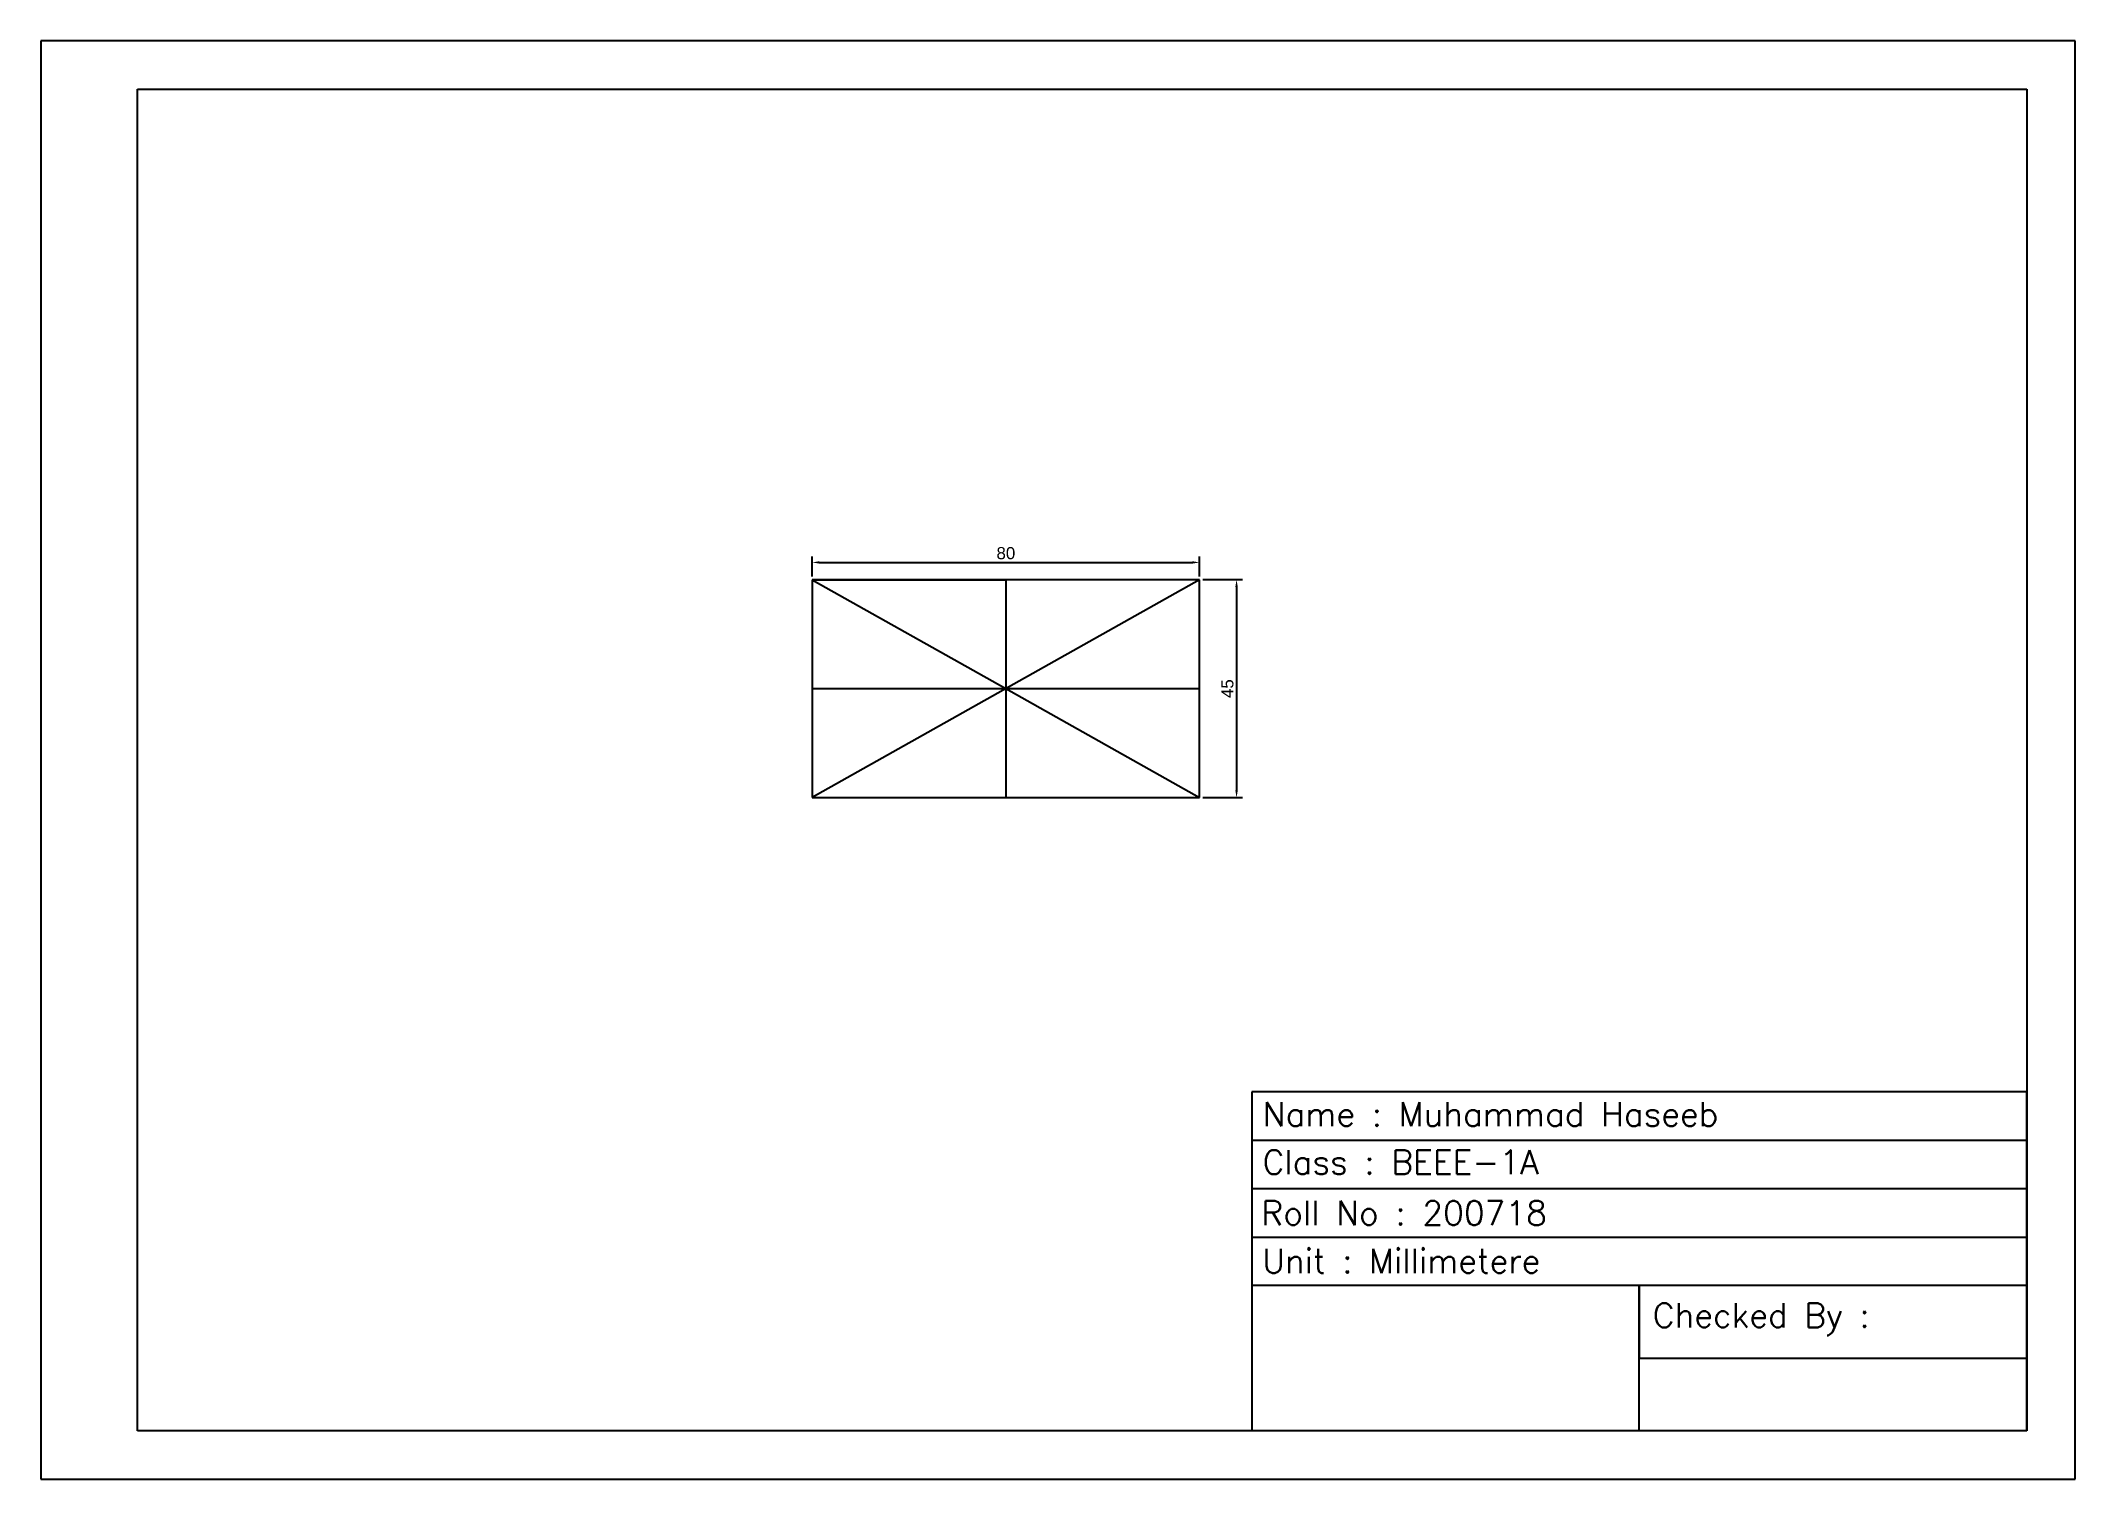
# Model space of a CAD drawing. Header units: millimetres. Extents: x 0 to 1275, y 0 to 1714.
# Drawn here: x 0 to 420, y 0 to 297 of the extents above; entities outside this region: 2.
import ezdxf

# ---------------------------------------------------------------- set-up
doc = ezdxf.new("R2010")
doc.units = ezdxf.units.MM
doc.styles.add('Simplex_100', font='simplex.shx', dxfattribs={"height": 100})
doc.styles.get("Standard").update_dxf_attribs({"font": 'arial.ttf'})
doc.dimstyles.new('Mech-2.5', dxfattribs={"dimtxt": 2.5, "dimasz": 1.5, "dimexe": 1.25, "dimexo": 0.625, "dimtad": 1, "dimtxsty": 'Standard', "dimcen": 2.5, "dimadec": 0, "dimazin": 0, "dimtfac": 1, "dimtmove": 0, "dimatfit": 3, "dimfxl": 1, "dimarcsym": 0})

# ---------------------------------------------------------------- blocks, each defined once
blk = doc.blocks.new('*D15')
at = {"color": 0, "lineweight": -2, "transparency": 16777216}
for p, q in [((159.24, 186.35), (159.24, 190.54)), ((160.74, 189.29), (237.74, 189.29)), ((239.24, 186.35), (239.24, 190.54))]:
    blk.add_line(p, q, dxfattribs=at)
at = {"color": 0, "transparency": 16777216}
for points in [[(160.74, 189.54), (160.74, 189.04), (159.24, 189.29)], [(237.74, 189.54), (237.74, 189.04), (239.24, 189.29)]]:
    blk.add_solid(points, dxfattribs=at)
at = {"layer": 'Defpoints', "color": 0, "transparency": 16777216}
for p in [(239.24, 189.29), (159.24, 185.73), (239.24, 185.73)]:
    blk.add_point(p, dxfattribs=at)
at = {"color": 0, "transparency": 16777216, "insert": (199.24, 191.19), "char_height": 2.5, "attachment_point": 5}
blk.add_mtext('80', dxfattribs=at)
blk = doc.blocks.new('*D16')
at = {"color": 0, "lineweight": -2, "transparency": 16777216}
for p, q in [((239.87, 185.73), (248.11, 185.73)), ((246.86, 184.23), (246.86, 142.23)), ((239.87, 140.73), (248.11, 140.73))]:
    blk.add_line(p, q, dxfattribs=at)
at = {"color": 0, "transparency": 16777216}
for points in [[(246.61, 184.23), (247.11, 184.23), (246.86, 185.73)], [(246.61, 142.23), (247.11, 142.23), (246.86, 140.73)]]:
    blk.add_solid(points, dxfattribs=at)
at = {"layer": 'Defpoints', "color": 0, "transparency": 16777216}
for p in [(239.24, 185.73), (239.24, 140.73), (246.86, 140.73)]:
    blk.add_point(p, dxfattribs=at)
at = {"color": 0, "transparency": 16777216, "insert": (244.97, 163.23), "char_height": 2.5, "attachment_point": 5, "rotation": 90}
blk.add_mtext('45', dxfattribs=at)

msp = doc.modelspace()

# ---------------------------------------------------------------- linework, layer by layer
for p, q in [((1275.15, 1713.874), (1275.15, 1713.874)), ((1275.15, 1713.874), (1275.15, 1713.874)), ((420, 297), (0, 297)), ((0, 297), (0, 0)), ((420, 0), (420, 297)), ((20, 10), (20, 287)), ((20, 287), (410, 287)), ((410, 287), (410, 10)), ((159.241, 185.728), (199.241, 185.728)), ((410, 80), (250, 80)), ((250, 80), (250, 10)), ((250, 80), (250, 70)), ((250, 80), (250, 70)), ((410, 10), (410, 80)), ((250, 70), (410, 70)), ((410, 70), (410, 60)), ((410, 60), (250, 60)), ((250, 60), (250, 50)), ((250, 50), (410, 50)), ((410, 50), (410, 40)), ((410, 40), (250, 40)), ((330, 10), (330, 40)), ((330, 40), (330, 25)), ((330, 25), (410, 25)), ((410, 10), (20, 10)), ((410, 10), (330, 10)), ((0, 0), (420, 0))]:
    msp.add_line(p, q)
at = {"color": 7, "true_color": 0xffffff}
for p, q in [((239.241, 185.728), (159.241, 185.728)), ((159.241, 185.728), (159.241, 140.728)), ((239.241, 185.728), (159.241, 140.728)), ((159.241, 185.728), (199.241, 163.228)), ((199.241, 185.728), (199.241, 140.728)), ((239.241, 140.728), (239.241, 185.728)), ((159.241, 163.228), (239.241, 163.228)), ((199.241, 163.228), (239.241, 140.728)), ((159.241, 140.728), (239.241, 140.728))]:
    msp.add_line(p, q, dxfattribs=at)

# ---------------------------------------------------------------- texts
at = {"char_height": 5, "attachment_point": 1, "style": 'Simplex_100'}
for s, width, heights, insert in [('Name : Muhammad Haseeb', 135.39214, [30], (252.267, 77.874)), ('Class : BEEE-1A', 160, [0], (252.236, 67.982)), ('Roll No : 200718', 160, [0], (252.001, 57.481)), ('Unit : Millimetere', 160, [0], (252.157, 47.564)), ('Checked By :', 80, [0], (332.778, 36.36))]:
    msp.add_mtext_dynamic_manual_height_columns(s, width=width, gutter_width=500, heights=heights, dxfattribs=dict(at, insert=insert))

# ---------------------------------------------------------------- dimensions: what is measured, and where the dimension line sits
at = {"color": 1}
dim = msp.add_linear_dim(base=(239.241, 189.289), p1=(159.241, 185.728), p2=(239.241, 185.728), dimstyle='Mech-2.5', dxfattribs=at)
dim.commit()
dim.dimension.update_dxf_attribs({"geometry": '*D15', "text_midpoint": (199.241, 191.19)})
dim = msp.add_linear_dim(base=(246.863, 140.728), p1=(239.241, 185.728), p2=(239.241, 140.728), angle=90, dimstyle='Mech-2.5', dxfattribs=at)
dim.commit()
dim.dimension.update_dxf_attribs({"geometry": '*D16', "text_midpoint": (244.967, 163.228)})

doc.saveas('drawing.dxf')
